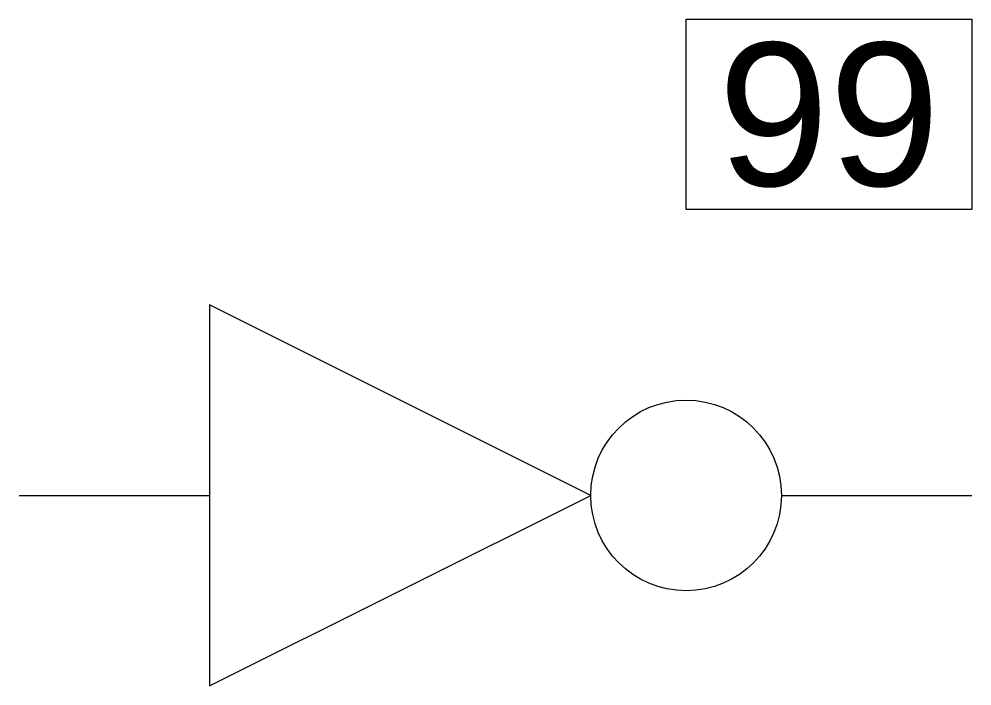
# Model space of a CAD drawing. Header units: inches. Extents: x 0 to 1, y -0.2 to 0.5.
import ezdxf
from ezdxf.enums import TextEntityAlignment as Align

# ---------------------------------------------------------------- set-up
doc = ezdxf.new("R2010")
doc.units = ezdxf.units.IN
doc.header["$MEASUREMENT"] = 0
doc.styles.get("Standard").update_dxf_attribs({"font": 'arial.ttf'})

msp = doc.modelspace()

# ---------------------------------------------------------------- linework, layer by layer
for p, q in [((0.2, 0.2), (0.2, -0.2)), ((0.6, 0), (0.2, 0.2)), ((0, 0), (0.2, 0)), ((0.2, -0.2), (0.6, 0)), ((0.8, 0), (1, 0))]:
    msp.add_line(p, q)
msp.add_lwpolyline([(0.7, 0.5), (1, 0.5), (1, 0.3), (0.7, 0.3)], close=True)
msp.add_circle((0.7, 0), 0.1)

# ---------------------------------------------------------------- texts
msp.add_attdef('99', text='', height=0.15).set_placement((0.85, 0.4), align=Align.MIDDLE_CENTER)

doc.saveas('drawing.dxf')
